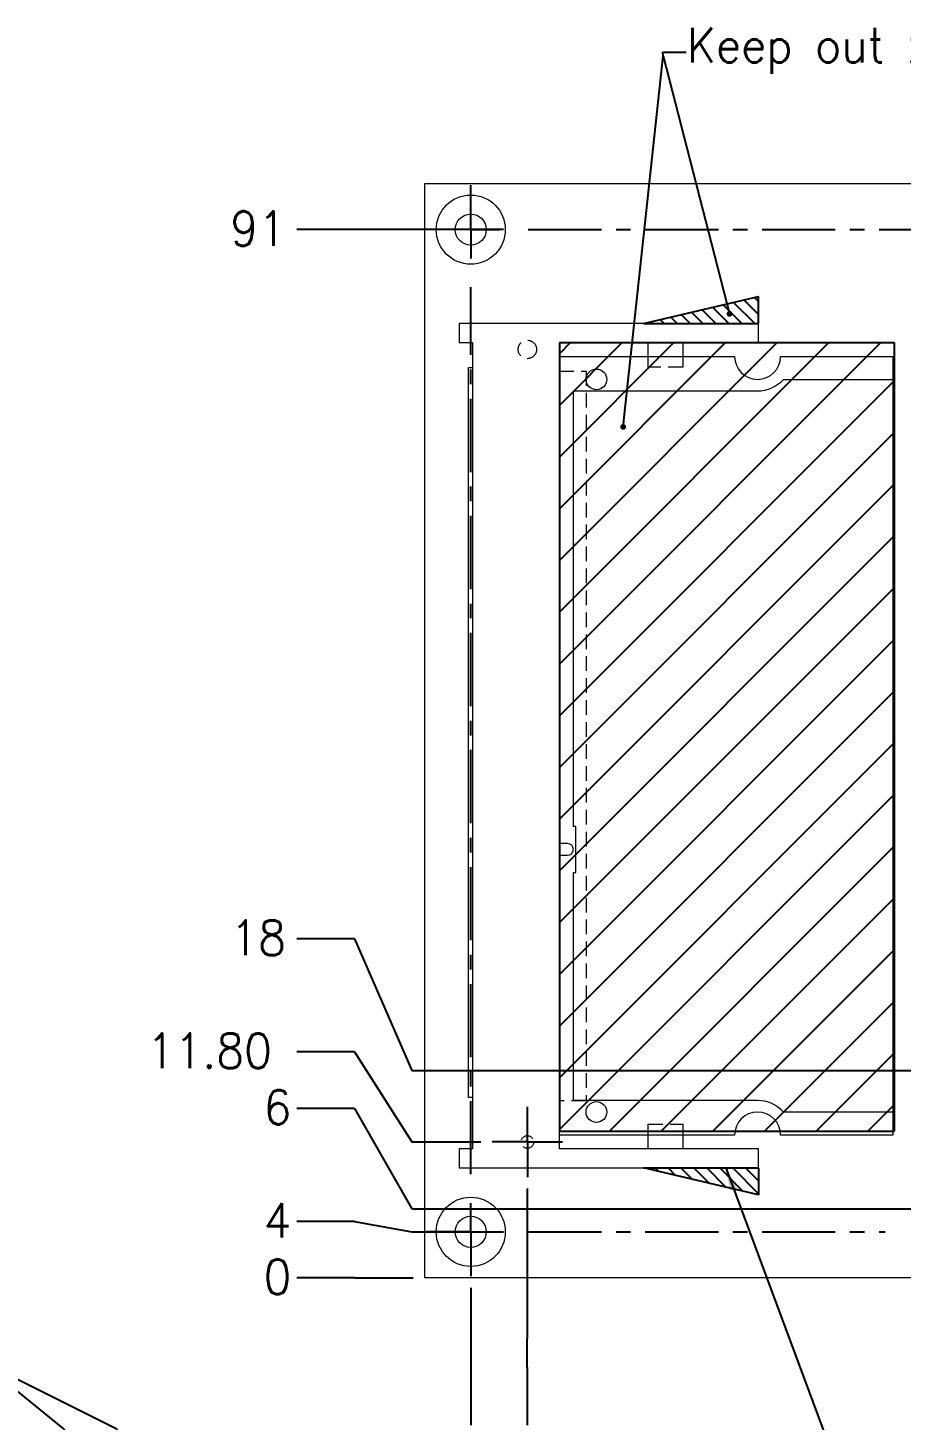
# Model space of a CAD drawing. Header units: millimetres. Extents: x 0 to 403, y 0 to 280.
# Drawn here: x 220.7 to 296.6, y 62.1 to 182.9 of the extents above; entities that cross this region are included whole.
import ezdxf

# ---------------------------------------------------------------- set-up
doc = ezdxf.new("R2010")
doc.units = ezdxf.units.MM
doc.linetypes.add('CENTER', pattern=[10.16, 6.35, -1.27, 1.27, -1.27])
doc.linetypes.add('HIDDEN', pattern=[1.905, 1.27, -0.635])
for name, color, linetype in [('CL', 2, 'CENTER'), ('DIM', 1, 'Continuous'), ('TE2', 5, 'Continuous'), ('TITLE', 7, 'Continuous')]:
    doc.layers.add(name, color=color, linetype=linetype)
doc.styles.add('SLDTEXTSTYLE0', font='romans__.ttf', dxfattribs={"width": 0.94})
doc.styles.get("Standard").update_dxf_attribs({"font": 'romans__.ttf'})
doc.dimstyles.new('SLDDIMSTYLE0', dxfattribs={"dimtxt": 3, "dimasz": 2, "dimexe": 0, "dimexo": 0.0625, "dimgap": 0.75, "dimtad": 0, "dimtih": 1, "dimtoh": 1, "dimdec": 0, "dimrnd": 1e-09, "dimdsep": 46, "dimtxsty": 'SLDTEXTSTYLE0', "dimblk1": 'NONE', "dimblk2": 'NONE', "dimsah": 1, "dimcen": 0.09, "dimadec": 0, "dimazin": 2, "dimtfac": 1, "dimtofl": 0, "dimtmove": 0, "dimatfit": 3, "dimldrblk": 'NONE', "dimfxl": 1, "dimfrac": 2, "dimtolj": 1, "dimtzin": 12, "dimarcsym": 0})
doc.dimstyles.new('SLDDIMSTYLE1', dxfattribs={"dimtxt": 3, "dimasz": 2, "dimexe": 0, "dimexo": 0.0625, "dimgap": 0.75, "dimtad": 0, "dimtih": 1, "dimtoh": 1, "dimrnd": 1e-09, "dimzin": 12, "dimdsep": 46, "dimtxsty": 'SLDTEXTSTYLE0', "dimblk1": 'NONE', "dimblk2": 'NONE', "dimsah": 1, "dimcen": 0.09, "dimadec": 0, "dimazin": 3, "dimtfac": 1, "dimtofl": 0, "dimtmove": 0, "dimatfit": 3, "dimldrblk": 'NONE', "dimfxl": 1, "dimfrac": 2, "dimtolj": 1, "dimtzin": 12, "dimarcsym": 0})
doc.dimstyles.new('SLDDIMSTYLE2', dxfattribs={"dimtxt": 3, "dimasz": 2, "dimexe": 0, "dimexo": 0.0625, "dimgap": 0.75, "dimtad": 0, "dimtih": 1, "dimtoh": 1, "dimrnd": 1e-09, "dimzin": 4, "dimdsep": 46, "dimtxsty": 'SLDTEXTSTYLE0', "dimblk1": 'NONE', "dimblk2": 'NONE', "dimsah": 1, "dimcen": 0.09, "dimadec": 0, "dimazin": 1, "dimtfac": 1, "dimtofl": 0, "dimtmove": 0, "dimatfit": 3, "dimldrblk": 'NONE', "dimfxl": 1, "dimfrac": 2, "dimtolj": 1, "dimtzin": 12, "dimarcsym": 0})
doc.dimstyles.new('SLDDIMSTYLE4', dxfattribs={"dimtxt": 0.18, "dimasz": 2, "dimexe": 0, "dimexo": 0.0625, "dimgap": 0, "dimtad": 0, "dimtih": 1, "dimtoh": 1, "dimdec": 0, "dimrnd": 1e-09, "dimzin": 0, "dimdsep": 46, "dimtxsty": 'Standard', "dimsah": 1, "dimcen": 0.09, "dimadec": 0, "dimazin": 0, "dimtfac": 2, "dimtdec": 0, "dimtofl": 0, "dimtmove": 0, "dimatfit": 3, "dimfxl": 1, "dimfrac": 2, "dimtolj": 1, "dimtzin": 0, "dimarcsym": 0})

# ---------------------------------------------------------------- blocks, each defined once
blk = doc.blocks.new('_DOT')
at = {"color": 0, "linetype": 'ByBlock', "lineweight": -2}
blk.add_line((-0.5, 0), (-1, 0), dxfattribs=at)
at = {"color": 0, "linetype": 'ByBlock', "const_width": 0.5}
blk.add_lwpolyline([(-0.25, 0, 1), (0.25, 0, 1)], format="xyb", close=True, dxfattribs=at)
blk = doc.blocks.new('_D_42')
at = {"layer": 'DIM', "transparency": 16777216}
for p, q in [((217.71, 66.31), (217.71, 90.35)), ((223.9, 61.31), (217.71, 66.31)), ((223.9, 61.31), (223.9, 56.31))]:
    blk.add_line(p, q, dxfattribs=at)
at = {"layer": 'DIM', "transparency": 16777216, "insert": (222.31, 46.16), "char_height": 3, "attachment_point": 1, "rotation": 90, "style": 'SLDTEXTSTYLE0'}
blk.add_mtext('5.25', dxfattribs=at)
blk = doc.blocks.new('_NONE')
blk = doc.blocks.new('_D_43')
at = {"layer": 'DIM', "transparency": 16777216}
for p, q in [((218.46, 66.31), (218.46, 80.63)), ((228.46, 61.31), (218.46, 66.31)), ((228.46, 61.31), (228.46, 56.31))]:
    blk.add_line(p, q, dxfattribs=at)
at = {"layer": 'DIM', "transparency": 16777216, "insert": (226.87, 53.42), "char_height": 3, "attachment_point": 1, "rotation": 90, "style": 'SLDTEXTSTYLE0'}
blk.add_mtext('6', dxfattribs=at)
blk = doc.blocks.new('_D_48')
at = {"layer": 'DIM', "transparency": 16777216}
for p, q in [((264.13, 71.64), (264.13, 82.18)), ((264.12, 66.64), (264.13, 71.64)), ((264.12, 66.64), (264.12, 61.64))]:
    blk.add_line(p, q, dxfattribs=at)
at = {"layer": 'DIM', "transparency": 16777216, "insert": (262.53, 45.7), "char_height": 3, "attachment_point": 1, "rotation": 90, "style": 'SLDTEXTSTYLE0'}
blk.add_mtext('116.08', dxfattribs=at)
blk = doc.blocks.new('_D_49')
at = {"layer": 'DIM', "transparency": 16777216}
blk.add_line((259.21, 73.58), (259.21, 61.64), dxfattribs=at)
at = {"layer": 'DIM', "transparency": 16777216, "insert": (257.62, 52.97), "char_height": 3, "attachment_point": 1, "rotation": 90, "style": 'SLDTEXTSTYLE0'}
blk.add_mtext('121', dxfattribs=at)
blk = doc.blocks.new('_D_50')
at = {"layer": 'DIM', "transparency": 16777216}
for p, q in [((249.11, 74.43), (244.11, 74.43)), ((249.11, 74.43), (254.11, 74.43)), ((254.11, 74.43), (254.21, 74.43))]:
    blk.add_line(p, q, dxfattribs=at)
at = {"layer": 'DIM', "transparency": 16777216, "insert": (241.22, 76.02), "char_height": 3, "attachment_point": 1, "style": 'SLDTEXTSTYLE0'}
blk.add_mtext('0', dxfattribs=at)
blk = doc.blocks.new('_D_51')
at = {"layer": 'DIM', "transparency": 16777216}
for p, q in [((249.11, 79.34), (244.11, 79.34)), ((249.11, 79.34), (254.11, 78.43)), ((254.11, 78.43), (262.06, 78.43))]:
    blk.add_line(p, q, dxfattribs=at)
at = {"layer": 'DIM', "transparency": 16777216, "insert": (241.22, 80.93), "char_height": 3, "attachment_point": 1, "style": 'SLDTEXTSTYLE0'}
blk.add_mtext('4', dxfattribs=at)
blk = doc.blocks.new('_D_52')
at = {"layer": 'DIM', "transparency": 16777216}
for p, q in [((249.11, 89.15), (244.11, 89.15)), ((249.11, 89.15), (254.11, 80.43)), ((254.11, 80.43), (302.01, 80.43))]:
    blk.add_line(p, q, dxfattribs=at)
at = {"layer": 'DIM', "transparency": 16777216, "insert": (241.22, 90.74), "char_height": 3, "attachment_point": 1, "style": 'SLDTEXTSTYLE0'}
blk.add_mtext('6', dxfattribs=at)
blk = doc.blocks.new('_D_53')
at = {"layer": 'DIM', "transparency": 16777216}
for p, q in [((249.11, 94.06), (244.11, 94.06)), ((249.11, 94.06), (254.11, 86.23)), ((254.11, 86.23), (260.08, 86.23))]:
    blk.add_line(p, q, dxfattribs=at)
at = {"layer": 'DIM', "transparency": 16777216, "insert": (231.07, 95.65), "char_height": 3, "attachment_point": 1, "style": 'SLDTEXTSTYLE0'}
blk.add_mtext('11.80', dxfattribs=at)
blk = doc.blocks.new('_D_54')
at = {"layer": 'DIM', "transparency": 16777216}
for p, q in [((249.11, 103.87), (244.11, 103.87)), ((249.11, 103.87), (254.11, 92.43)), ((254.11, 92.43), (301.81, 92.43))]:
    blk.add_line(p, q, dxfattribs=at)
at = {"layer": 'DIM', "transparency": 16777216, "insert": (238.33, 105.46), "char_height": 3, "attachment_point": 1, "style": 'SLDTEXTSTYLE0'}
blk.add_mtext('18', dxfattribs=at)
blk = doc.blocks.new('_D_55')
at = {"layer": 'DIM', "transparency": 16777216}
blk.add_line((262.06, 165.43), (244.11, 165.43), dxfattribs=at)
at = {"layer": 'DIM', "transparency": 16777216, "insert": (238.33, 167.02), "char_height": 3, "attachment_point": 1, "style": 'SLDTEXTSTYLE0'}
blk.add_mtext('91', dxfattribs=at)
blk = doc.blocks.new('SW_CENTERMARKSYMBOL_2')
at = {"layer": 'CL', "color": 0}
for p, q in [((0, 2.5), (0, 3.85)), ((117, 2.5), (117, 3.85)), ((0, 0), (0, 2.5)), ((117, 0), (117, 2.5)), ((-2.5, 0), (-3.85, 0)), ((0, 0), (-2.5, 0)), ((0, 0), (0, -2.5)), ((0, 0), (2.5, 0)), ((5, 0), (112, 0)), ((117, 0), (114.5, 0)), ((117, 0), (117, -2.5)), ((117, 0), (119.5, 0)), ((119.5, 0), (120.85, 0)), ((0, -82), (0, -5)), ((117, -82), (117, -5)), ((41, -82), (41, -81.5)), ((0, -87), (0, -84.5)), ((41, -87), (41, -84.5)), ((117, -87), (117, -84.5)), ((-2.5, -87), (-3.85, -87)), ((0, -87), (-2.5, -87)), ((0, -87), (0, -89.5)), ((0, -87), (2.5, -87)), ((5, -87), (36, -87)), ((41, -87), (38.5, -87)), ((41, -87), (41, -89.5)), ((41, -87), (43.5, -87)), ((46, -87), (112, -87)), ((117, -87), (114.5, -87)), ((117, -87), (117, -89.5)), ((117, -87), (119.5, -87)), ((119.5, -87), (120.85, -87)), ((0, -89.5), (0, -90.85)), ((117, -89.5), (117, -90.85)), ((41, -92), (41, -92.5))]:
    blk.add_line(p, q, dxfattribs=at)
blk = doc.blocks.new('SW_CENTERMARKSYMBOL_3')
at = {"layer": 'CL', "color": 0}
for p, q in [((0, 2.5), (0, 3.05)), ((0, 0), (0, 2.5)), ((-2.5, 0), (-3.05, 0)), ((0, 0), (-2.5, 0)), ((0, 0), (0, -2.5)), ((0, 0), (2.5, 0)), ((2.5, 0), (3.05, 0)), ((0, -2.5), (0, -3.05))]:
    blk.add_line(p, q, dxfattribs=at)

msp = doc.modelspace()

# ---------------------------------------------------------------- hatches: boundary and pattern name
at = {"layer": 'TE2'}
h = msp.add_hatch(dxfattribs=at)
h.set_pattern_fill('ANSI31', color=256, scale=0.25, angle=90, style=0)
h.paths.add_polyline_path([(274.213, 157.279), (284.213, 157.279), (284.213, 159.629)], flags=0)
h = msp.add_hatch(dxfattribs=at)
h.set_pattern_fill('ANSI31', color=256, style=0)
h.paths.add_polyline_path([(295.993, 87.158), (295.993, 155.629), (266.913, 155.629), (266.913, 87.158)], flags=0)
h = msp.add_hatch(dxfattribs=at)
h.set_pattern_fill('ANSI31', color=256, scale=0.25, angle=90, style=0)
h.paths.add_polyline_path([(274.213, 83.979), (284.213, 81.629), (284.213, 83.979)], flags=0)

# ---------------------------------------------------------------- linework, layer by layer
at = {"color": 7, "linetype": 'Continuous', "lineweight": 0}
for p, q in [((284.213, 159.629), (274.213, 157.279)), ((284.213, 155.629), (284.213, 159.629)), ((258.213, 157.279), (258.213, 155.629)), ((274.213, 157.279), (258.213, 157.279)), ((258.213, 155.629), (259.363, 155.629)), ((259.363, 155.629), (259.363, 85.629)), ((266.913, 155.629), (284.213, 155.629)), ((266.913, 85.629), (266.913, 155.629)), ((274.633, 154.429), (274.633, 155.629)), ((277.633, 155.629), (277.633, 154.429)), ((266.913, 154.429), (282.133, 154.429)), ((286.133, 154.429), (295.883, 154.429)), ((295.883, 154.429), (295.883, 152.429)), ((259.033, 90.104), (259.033, 153.454)), ((259.033, 153.454), (259.363, 153.454)), ((286.369, 152.429), (295.883, 152.429)), ((295.883, 152.429), (295.883, 88.829)), ((268.133, 113.629), (268.133, 151.429)), ((268.133, 151.429), (284.133, 151.429)), ((268.333, 113.629), (268.133, 113.629)), ((268.333, 109.629), (268.333, 113.629)), ((267.633, 112.129), (266.913, 112.129)), ((266.913, 111.129), (267.633, 111.129)), ((268.133, 89.829), (268.133, 109.629)), ((268.133, 109.629), (268.333, 109.629)), ((259.363, 90.104), (259.033, 90.104)), ((284.133, 89.829), (268.133, 89.829)), ((295.883, 88.829), (286.369, 88.829)), ((295.883, 88.829), (295.883, 86.829)), ((282.133, 86.829), (266.913, 86.829)), ((274.633, 85.629), (274.633, 86.829)), ((277.633, 86.829), (277.633, 85.629)), ((295.883, 86.829), (286.133, 86.829)), ((258.213, 85.629), (258.213, 83.979)), ((259.363, 85.629), (258.213, 85.629)), ((284.213, 85.629), (266.913, 85.629)), ((284.213, 81.629), (284.213, 85.629)), ((258.213, 83.979), (274.213, 83.979)), ((274.213, 83.979), (284.213, 81.629))]:
    msp.add_line(p, q, dxfattribs=at)
at = {"color": 7, "linetype": 'HIDDEN', "lineweight": 0}
for p, q in [((274.213, 157.279), (284.213, 159.629)), ((284.213, 155.629), (284.213, 159.629)), ((258.213, 157.279), (258.213, 155.629)), ((274.213, 157.279), (258.213, 157.279)), ((258.213, 155.629), (259.363, 155.629)), ((259.363, 155.629), (259.363, 153.454)), ((266.913, 153.154), (266.913, 155.629)), ((266.913, 155.629), (274.633, 155.629)), ((277.633, 155.629), (274.633, 155.629)), ((274.633, 153.479), (274.633, 155.629)), ((277.633, 155.629), (277.633, 153.479)), ((277.633, 155.629), (284.213, 155.629)), ((274.633, 153.479), (274.633, 154.429)), ((277.633, 154.429), (277.633, 153.479)), ((259.033, 153.454), (259.363, 153.454)), ((259.033, 90.104), (259.033, 153.454)), ((259.363, 153.454), (259.363, 90.104)), ((266.913, 153.154), (269.233, 153.154)), ((266.913, 89.804), (266.913, 153.154)), ((269.233, 153.154), (269.233, 89.804)), ((277.633, 153.479), (274.633, 153.479)), ((259.363, 90.104), (259.033, 90.104)), ((259.363, 90.104), (259.363, 85.629)), ((269.233, 89.804), (266.913, 89.804)), ((266.913, 85.629), (266.913, 89.804)), ((274.633, 86.829), (274.633, 87.779)), ((274.633, 87.779), (277.633, 87.779)), ((274.633, 85.629), (274.633, 87.779)), ((277.633, 87.779), (277.633, 86.829)), ((277.633, 87.779), (277.633, 85.629)), ((258.213, 85.629), (258.213, 83.979)), ((259.363, 85.629), (258.213, 85.629)), ((274.633, 85.629), (266.913, 85.629)), ((277.633, 85.629), (274.633, 85.629)), ((284.213, 85.629), (277.633, 85.629)), ((284.213, 81.629), (284.213, 85.629)), ((258.213, 83.979), (274.213, 83.979)), ((284.213, 81.629), (274.213, 83.979))]:
    msp.add_line(p, q, dxfattribs=at)
for centre, radius in [((264.133, 155.029), 0.8), ((264.133, 155.029), 0.8), ((264.133, 86.229), 0.55), ((264.133, 86.229), 0.55)]:
    msp.add_circle(centre, radius, dxfattribs=at)
at = {"color": 7, "linetype": 'Continuous', "lineweight": 0}
for centre in [(270.133, 152.429), (270.133, 88.829)]:
    msp.add_circle(centre, 0.9, dxfattribs=at)
for centre, radius, start, end in [((284.133, 154.429), 2, 180, 360), ((284.133, 154.429), 3, 270, 318.18969), ((267.633, 111.629), 0.5, 270, 90), ((284.133, 86.829), 3, 41.81031, 90), ((284.133, 86.829), 2, 0, 180)]:
    msp.add_arc(centre, radius, start, end, dxfattribs=at)
at = {"layer": 'TE2', "color": 5}
for p, q in [((272.454, 148.308), (275.93, 180.519)), ((275.93, 180.519), (275.913, 180.83)), ((275.913, 180.83), (277.913, 180.83)), ((275.93, 180.519), (281.698, 158.116))]:
    msp.add_line(p, q, dxfattribs=at)
at = {"layer": 'TE2'}
for p, q in [((274.213, 157.279), (284.213, 159.629)), ((284.213, 157.279), (284.213, 159.629)), ((274.213, 157.279), (284.213, 157.279)), ((266.913, 155.629), (295.993, 155.629)), ((266.913, 155.629), (266.913, 87.158)), ((295.993, 155.629), (295.993, 87.158)), ((266.913, 87.158), (295.993, 87.158)), ((274.213, 83.979), (284.213, 83.979)), ((284.213, 81.629), (274.213, 83.979)), ((284.213, 83.979), (284.213, 81.629))]:
    msp.add_line(p, q, dxfattribs=at)
at = {"layer": 'TITLE', "linetype": 'Continuous', "lineweight": 0}
for p, q in [((255.213, 74.429), (255.213, 169.429)), ((255.213, 169.429), (380.213, 169.429)), ((380.213, 74.429), (255.213, 74.429))]:
    msp.add_line(p, q, dxfattribs=at)
for centre, radius in [((259.213, 165.429), 3), ((259.213, 165.429), 1.35), ((259.213, 78.429), 3), ((259.213, 78.429), 1.35)]:
    msp.add_circle(centre, radius, dxfattribs=at)

# ---------------------------------------------------------------- block references
at = {"layer": 'CL'}
for name, p in [('SW_CENTERMARKSYMBOL_2', (259.213, 165.429)), ('SW_CENTERMARKSYMBOL_3', (264.133, 86.229))]:
    msp.add_blockref(name, p, dxfattribs=at)
at = {"layer": 'TE2', "color": 5, "xscale": 0.5, "yscale": 0.5}
for p, rotation in [((281.698, 158.116, 8.05), 284.4374159109), ((272.454, 148.308, 7.95), 263.8410197756)]:
    msp.add_blockref('_DOT', p, dxfattribs=dict(at, rotation=rotation))

# ---------------------------------------------------------------- texts
at = {"layer": 'TE2', "insert": (277.989, 182.948), "char_height": 3, "attachment_point": 1, "style": 'SLDTEXTSTYLE0'}
msp.add_mtext('Keep out zone', dxfattribs=at)

# ---------------------------------------------------------------- dimensions: what is measured, and where the dimension line sits
at = {"layer": 'DIM'}
for feature_location, offset, dtype, origin, dimstyle, picture, middle in [((263.063, 165.429, 0.1), (-18.951, 0), 0, (255.213, 74.429, 0.1), 'SLDDIMSTYLE1', '_D_55', (241.22, 165.429)), ((302.813, 92.429, 0.1), (-58.701, 11.441), 0, (255.213, 74.429, 0.1), 'SLDDIMSTYLE1', '_D_54', (241.22, 103.871)), ((261.083, 86.229, 0.1), (-16.971, 7.828), 0, (255.213, 74.429, 0.1), 'SLDDIMSTYLE2', '_D_53', (237.589, 94.057)), ((217.71, 91.354, 0.1), (6.193, -35.039), 1, (212.46, 74.429, 0.1), 'SLDDIMSTYLE1', '_D_42', (223.904, 51.237)), ((303.013, 80.429, 0.1), (-58.901, 8.721), 0, (255.213, 74.429, 0.1), 'SLDDIMSTYLE1', '_D_52', (242.666, 89.15)), ((264.133, 83.179, 0.1), (-0.013, -21.539), 1, (380.213, 74.429, 0.1), 'SLDDIMSTYLE1', '_D_48', (264.12, 53.672)), ((218.46, 81.629, 0.1), (10, -25.315), 1, (212.46, 74.429, 0.1), 'SLDDIMSTYLE1', '_D_43', (228.461, 54.868)), ((263.063, 78.429, 0.1), (-18.951, 0.907), 0, (255.213, 74.429, 0.1), 'SLDDIMSTYLE1', '_D_51', (242.666, 79.336)), ((255.213314941, 74.42912645, 0.1), (-11.101413484, 0), 0, (255.213314941, 74.42912645, 0.1), 'SLDDIMSTYLE0', '_D_50', (242.666068097, 74.42912645)), ((259.213, 74.579, 0.1), (0, -12.939), 1, (380.213, 74.429, 0.1), 'SLDDIMSTYLE1', '_D_49', (259.213, 57.303))]:
    dim = msp.add_ordinate_dim(feature_location=feature_location, offset=offset, dtype=dtype, origin=origin, dimstyle=dimstyle, dxfattribs=at)
    dim.commit()
    dim.dimension.update_dxf_attribs({"geometry": picture, "text_midpoint": middle})

# ---------------------------------------------------------------- leaders
at = {"layer": 'TE2'}
msp.add_leader([(281.358, 83.979), (296.156, 44.339), (298.156, 44.339)], dimstyle='SLDDIMSTYLE4', dxfattribs=at)

doc.saveas('drawing.dxf')
